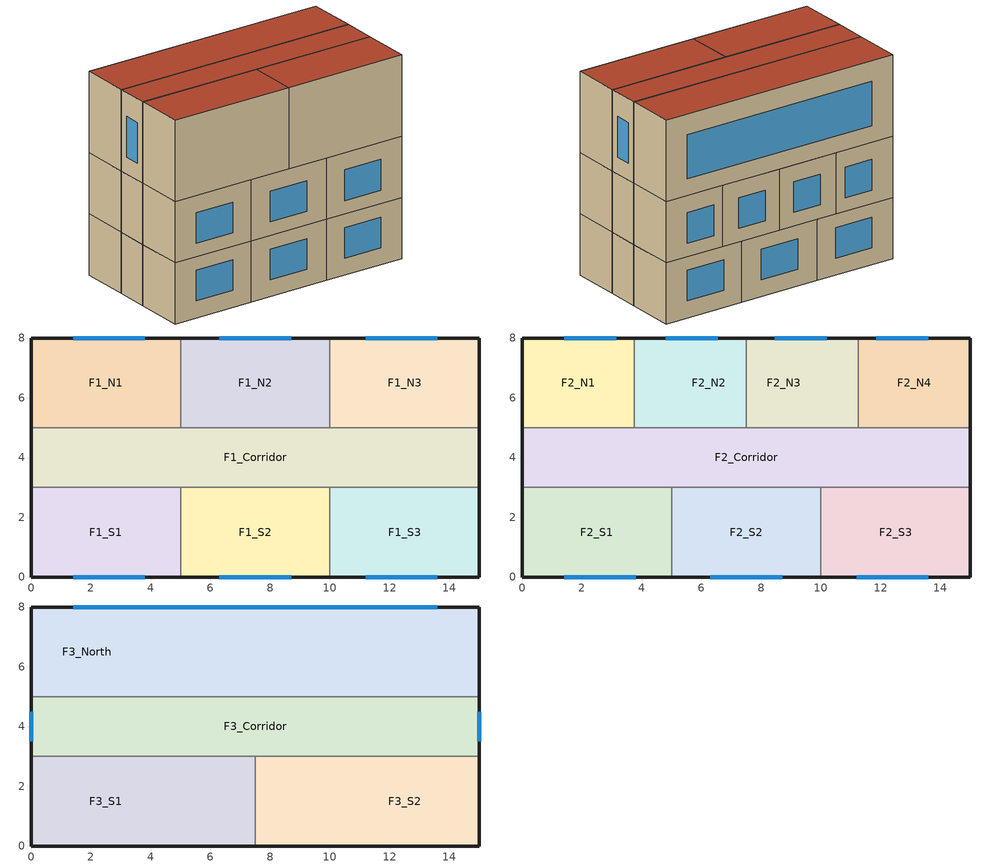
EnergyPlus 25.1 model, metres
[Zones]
F1_S1
 floor ground (Default_GroundFloor): 0,0 0,3 5,3 5,0 z0
 wall outside (Default_Ext_Wall): 0,3 0,0 5,0 z0:3.6
 wall to F1_S2 (Default_Int_Wall): 5,0 5,3 z0:3.6
 wall to F1_Corridor (Default_Int_Wall): 5,3 0,3 z0:3.6
 window (Default_Window): 1.4,0 3.8,0 z1:2.8
F1_S2
 floor ground (Default_GroundFloor): 5,0 5,3 10,3 10,0 z0
 wall outside (Default_Ext_Wall): 5,0 10,0 z0:3.6
 wall to F1_S3 (Default_Int_Wall): 10,0 10,3 z0:3.6
 wall to F1_Corridor (Default_Int_Wall): 10,3 5,3 z0:3.6
 window (Default_Window): 6.3,0 8.7,0 z1:2.8
F1_S3
 floor ground (Default_GroundFloor): 10,0 10,3 15,3 15,0 z0
 wall outside (Default_Ext_Wall): 10,0 15,0 15,3 z0:3.6
 wall to F1_Corridor (Default_Int_Wall): 15,3 10,3 z0:3.6
 window (Default_Window): 11.2,0 13.6,0 z1:2.8
F1_Corridor
 floor ground (Default_GroundFloor): 0,3 0,5 15,5 15,3 z0
 wall outside (Default_Ext_Wall): 15,3 15,5 / 0,5 0,3 z0:3.6
 wall to F1_N1 (Default_Int_Wall): 5,5 0,5 z0:3.6
 wall to F1_N2 (Default_Int_Wall): 10,5 5,5 z0:3.6
 wall to F1_N3 (Default_Int_Wall): 15,5 10,5 z0:3.6
F1_N1
 floor ground (Default_GroundFloor): 0,5 0,8 5,8 5,5 z0
 wall outside (Default_Ext_Wall): 5,8 0,8 0,5 z0:3.6
 wall to F1_N2 (Default_Int_Wall): 5,5 5,8 z0:3.6
 window (Default_Window): 3.8,8 1.4,8 z1:2.8
F1_N2
 floor ground (Default_GroundFloor): 5,5 5,8 10,8 10,5 z0
 wall outside (Default_Ext_Wall): 10,8 5,8 z0:3.6
 wall to F1_N3 (Default_Int_Wall): 10,5 10,8 z0:3.6
 window (Default_Window): 8.7,8 6.3,8 z1:2.8
F1_N3
 floor ground (Default_GroundFloor): 10,5 10,8 15,8 15,5 z0
 wall outside (Default_Ext_Wall): 15,5 15,8 10,8 z0:3.6
 window (Default_Window): 13.6,8 11.2,8 z1:2.8
F2_S1
 floor to F1_S1 (Default_Floor): 0,0 0,3 5,3 5,0 z3.6
 wall outside (Default_Ext_Wall): 0,3 0,0 5,0 z3.6:7.2
 wall to F2_S2 (Default_Int_Wall): 5,0 5,3 z3.6:7.2
 wall to F2_Corridor (Default_Int_Wall): 5,3 0,3 z3.6:7.2
 window (Default_Window): 1.4,0 3.8,0 z4.4:6.2
F2_S2
 floor to F1_S2 (Default_Floor): 5,0 5,3 10,3 10,0 z3.6
 wall outside (Default_Ext_Wall): 5,0 10,0 z3.6:7.2
 wall to F2_S3 (Default_Int_Wall): 10,0 10,3 z3.6:7.2
 wall to F2_Corridor (Default_Int_Wall): 10,3 5,3 z3.6:7.2
 window (Default_Window): 6.3,0 8.7,0 z4.4:6.2
F2_S3
 floor to F1_S3 (Default_Floor): 10,0 10,3 15,3 15,0 z3.6
 wall outside (Default_Ext_Wall): 10,0 15,0 15,3 z3.6:7.2
 wall to F2_Corridor (Default_Int_Wall): 15,3 10,3 z3.6:7.2
 window (Default_Window): 11.2,0 13.6,0 z4.4:6.2
F2_Corridor
 floor to F1_Corridor (Default_Floor): 0,3 0,5 15,5 15,3 z3.6
 wall outside (Default_Ext_Wall): 15,3 15,5 / 0,5 0,3 z3.6:7.2
 wall to F2_N1 (Default_Int_Wall): 3.75,5 0,5 z3.6:7.2
 wall to F2_N2 (Default_Int_Wall): 7.5,5 3.75,5 z3.6:7.2
 wall to F2_N3 (Default_Int_Wall): 11.25,5 7.5,5 z3.6:7.2
 wall to F2_N4 (Default_Int_Wall): 15,5 11.25,5 z3.6:7.2
F2_N1
 floor to F1_N1 (Default_Floor): 0,5 0,8 3.75,8 3.75,5 z3.6
 wall outside (Default_Ext_Wall): 3.75,8 0,8 0,5 z3.6:7.2
 wall to F2_N2 (Default_Int_Wall): 3.75,5 3.75,8 z3.6:7.2
 window (Default_Window): 3.15,8 1.4,8 z4.4:6.2
F2_N2
 floor to F1_N1 (Default_Floor): 3.75,5 3.75,8 5,8 5,5 z3.6
 floor to F1_N2 (Default_Floor): 5,5 5,8 7.5,8 7.5,5 z3.6
 wall outside (Default_Ext_Wall): 7.5,8 3.75,8 z3.6:7.2
 wall to F2_N3 (Default_Int_Wall): 7.5,5 7.5,8 z3.6:7.2
 window (Default_Window): 6.55,8 4.8,8 z4.4:6.2
F2_N3
 floor to F1_N2 (Default_Floor): 7.5,5 7.5,8 10,8 10,5 z3.6
 floor to F1_N3 (Default_Floor): 10,5 10,8 11.25,8 11.25,5 z3.6
 wall outside (Default_Ext_Wall): 11.25,8 7.5,8 z3.6:7.2
 wall to F2_N4 (Default_Int_Wall): 11.25,5 11.25,8 z3.6:7.2
 window (Default_Window): 10.2,8 8.45,8 z4.4:6.2
F2_N4
 floor to F1_N3 (Default_Floor): 11.25,5 11.25,8 15,8 15,5 z3.6
 wall outside (Default_Ext_Wall): 15,5 15,8 11.25,8 z3.6:7.2
 window (Default_Window): 13.6,8 11.85,8 z4.4:6.2
F3_S1
 floor to F2_S1 (Default_Floor): 0,0 0,3 5,3 5,0 z7.2
 floor to F2_S2 (Default_Floor): 5,0 5,3 7.5,3 7.5,0 z7.2
 wall outside (Default_Ext_Wall): 0,3 0,0 7.5,0 z7.2:12
 wall to F3_S2 (Default_Int_Wall): 7.5,0 7.5,3 z7.2:12
 wall to F3_Corridor (Default_Int_Wall): 7.5,3 0,3 z7.2:12
 roof outside (Default_Roof): 0,3 0,0 7.5,0 7.5,3 z12
F3_S2
 floor to F2_S2 (Default_Floor): 7.5,0 7.5,3 10,3 10,0 z7.2
 floor to F2_S3 (Default_Floor): 10,0 10,3 15,3 15,0 z7.2
 wall outside (Default_Ext_Wall): 7.5,0 15,0 15,3 z7.2:12
 wall to F3_Corridor (Default_Int_Wall): 15,3 7.5,3 z7.2:12
 roof outside (Default_Roof): 7.5,3 7.5,0 15,0 15,3 z12
F3_Corridor
 floor to F2_Corridor (Default_Floor): 0,3 0,5 15,5 15,3 z7.2
 wall outside (Default_Ext_Wall): 15,3 15,5 / 0,5 0,3 z7.2:12
 wall to F3_North (Default_Int_Wall): 15,5 0,5 z7.2:12
 window (Default_Window): 15,3.5 15,4.5 / 0,4.5 0,3.5 z8.2:10.6
 roof outside (Default_Roof): 0,5 0,3 15,3 15,5 z12
F3_North
 floor to F2_N1 (Default_Floor): 0,5 0,8 3.75,8 3.75,5 z7.2
 floor to F2_N2 (Default_Floor): 3.75,5 3.75,8 7.5,8 7.5,5 z7.2
 floor to F2_N3 (Default_Floor): 7.5,5 7.5,8 11.25,8 11.25,5 z7.2
 floor to F2_N4 (Default_Floor): 11.25,5 11.25,8 15,8 15,5 z7.2
 wall outside (Default_Ext_Wall): 15,5 15,8 0,8 0,5 z7.2:12
 window (Default_Window): 13.6,8 1.4,8 z8.2:10.8
 roof outside (Default_Roof): 0,8 0,5 15,5 15,8 z12
[BUILDING]
Smalloffice_20: North Axis=0; Terrain=Suburbs; Loads Convergence Tolerance Value=0.04; Temperature Convergence Tolerance Value=0.4; Solar Distribution=FullExterior; Maximum Number of Warmup Days=25; Minimum Number of Warmup Days=1
[SITE:LOCATION]
Shenzhen_CN: Latitude=22.55; Longitude=114.1; Time Zone=8; Elevation=6
[MATERIAL] Thermal Absorptance=0.9; Solar Absorptance=0.7; Visible Absorptance=0.7
Name | Roughness | Thickness | Conductivity | Density | Specific Heat
Mat_Stucco | Smooth | 0.025 | 0.72 | 1856 | 840
Mat_Insulation | MediumRough | 0.0815 | 0.049 | 265 | 836.8
Mat_Gypsum | MediumSmooth | 0.0127 | 0.16 | 784.9 | 830
Mat_Concrete_200 | MediumRough | 0.2 | 1.31 | 2240 | 836.8
Mat_Carpet | Smooth | 0.0254 | 0.06 | 288 | 1380
Mat_RoofMembrane | Rough | 0.01 | 0.16 | 1121 | 1460
Mat_RoofInsulation | MediumRough | 0.1 | 0.049 | 265 | 836.8
[WINDOWMATERIAL:SIMPLEGLAZINGSYSTEM]
Mat_SimpleGlazing: UFactor=2.7; Solar Heat Gain Coefficient=0.4; Visible Transmittance=0.6
[CONSTRUCTION]
Default_Ext_Wall: Mat_Stucco, Mat_Insulation, Mat_Gypsum
Default_Int_Wall: Mat_Gypsum, Mat_Insulation, Mat_Gypsum
Default_GroundFloor: Mat_Concrete_200, Mat_Carpet
Default_Floor: Mat_Carpet, Mat_Concrete_200
Default_Roof: Mat_RoofMembrane, Mat_RoofInsulation, Mat_Concrete_200
Default_Window: Mat_SimpleGlazing
[ZONE] Type=1; Multiplier=1; Ceiling Height=autocalculate; Volume=autocalculate; Floor Area=autocalculate; Zone Inside Convection Algorithm=TARP; Zone Outside Convection Algorithm=DOE-2; Part of Total Floor Area=Yes
F1_S1; F1_S2; F1_S3; F1_Corridor; F1_N1; F1_N2; F1_N3; F2_S1; F2_S2; F2_S3; F2_Corridor; F2_N1; F2_N2; F2_N3; F2_N4; F3_S1; F3_S2; F3_Corridor; F3_North
[PEOPLE] Number of People Schedule=Office_Occupancy_Frac; Number of People Calculation Method=Area/Person; Number of People=0; People per Floor Area=0; Fraction Radiant=0.3; Sensible Heat Fraction=Autocalculate; Activity Level Schedule=Office_Activity_Level; Carbon Dioxide Generation Rate=3.82e-08; Enable ASHRAE 55 Comfort Warnings=No; Mean Radiant Temperature Calculation Type=EnclosureAveraged; Clothing Insulation Calculation Method=ClothingInsulationSchedule; Cold Stress Temperature Threshold=15.56; Heat Stress Temperature Threshold=30
Name | Zone or ZoneList or Space or SpaceList | Floor Area per Person
People_F1_S1 | F1_S1 | 10
People_F1_S2 | F1_S2 | 10
People_F1_S3 | F1_S3 | 10
People_F1_N1 | F1_N1 | 10
People_F1_N2 | F1_N2 | 10
People_F1_N3 | F1_N3 | 10
People_F1_Corridor | F1_Corridor | 30
People_F2_S1 | F2_S1 | 10
People_F2_S2 | F2_S2 | 10
People_F2_S3 | F2_S3 | 10
People_F2_N1 | F2_N1 | 10
People_F2_N2 | F2_N2 | 10
People_F2_N3 | F2_N3 | 10
People_F2_N4 | F2_N4 | 10
People_F2_Corridor | F2_Corridor | 30
People_F3_S1 | F3_S1 | 10
People_F3_S2 | F3_S2 | 10
People_F3_Corridor | F3_Corridor | 30
People_F3_North | F3_North | 10
[LIGHTS] Schedule=Office_Lighting_Frac; Design Level Calculation Method=Watts/Area; Lighting Level=0; Watts per Person=0; Return Air Fraction=0; Fraction Radiant=0.42; Fraction Visible=0.18; Fraction Replaceable=1; EndUse Subcategory=General; Return Air Fraction Calculated from Plenum Temperature=No; Return Air Fraction Function of Plenum Temperature Coefficient 1=0; Return Air Fraction Function of Plenum Temperature Coefficient 2=0
Name | Zone or ZoneList or Space or SpaceList | Watts per Floor Area
Lights_F1_S1 | F1_S1 | 10
Lights_F1_S2 | F1_S2 | 10
Lights_F1_S3 | F1_S3 | 10
Lights_F1_Corridor | F1_Corridor | 5
Lights_F1_N1 | F1_N1 | 10
Lights_F1_N2 | F1_N2 | 10
Lights_F1_N3 | F1_N3 | 10
Lights_F2_S1 | F2_S1 | 10
Lights_F2_S2 | F2_S2 | 10
Lights_F2_S3 | F2_S3 | 10
Lights_F2_Corridor | F2_Corridor | 5
Lights_F2_N1 | F2_N1 | 10
Lights_F2_N2 | F2_N2 | 10
Lights_F2_N3 | F2_N3 | 10
Lights_F2_N4 | F2_N4 | 10
Lights_F3_S1 | F3_S1 | 10
Lights_F3_S2 | F3_S2 | 10
Lights_F3_Corridor | F3_Corridor | 5
Lights_F3_North | F3_North | 10
[HVACTEMPLATE:THERMOSTAT]
Office_Thermostat: Heating Setpoint Schedule=Office_Heating_Setpoint; Cooling Setpoint Schedule=Office_Cooling_Setpoint
[HVACTEMPLATE:ZONE:IDEALLOADSAIRSYSTEM] Template Thermostat=Office_Thermostat; System Availability Schedule=Office_HVAC_OnOff; Maximum Heating Supply Air Temperature=50; Minimum Cooling Supply Air Temperature=13; Maximum Heating Supply Air Humidity Ratio=0.0156; Minimum Cooling Supply Air Humidity Ratio=0.0077; Heating Limit=NoLimit; Cooling Limit=NoLimit; Dehumidification Control Type=ConstantSensibleHeatRatio; Cooling Sensible Heat Ratio=0.7; Dehumidification Setpoint=60; Humidification Control Type=None; Humidification Setpoint=30; Outdoor Air Method=None; Outdoor Air Flow Rate per Person=0.00944; Outdoor Air Flow Rate per Zone Floor Area=0; Outdoor Air Flow Rate per Zone=0; Demand Controlled Ventilation Type=None; Outdoor Air Economizer Type=NoEconomizer; Heat Recovery Type=None; Sensible Heat Recovery Effectiveness=0.7; Latent Heat Recovery Effectiveness=0.65
F1_S1; F1_S2; F1_S3; F1_Corridor; F1_N1; F1_N2; F1_N3; F2_S1; F2_S2; F2_S3; F2_Corridor; F2_N1; F2_N2; F2_N3; F2_N4; F3_S1; F3_S2; F3_Corridor; F3_North
[SCHEDULE:COMPACT]
Office_Occupancy_Frac: Through: 12/31, For: Weekdays, Until: 08:00, 0, Until: 09:00, 0.5, Until: 12:00, 1, Until: 13:00, 0.5, Until: 18:00, 1, Until: 19:00, 0.3, Until: 24:00, 0, For: AllOtherDays, Until: 24:00, 0
Office_Lighting_Frac: Through: 12/31, For: Weekdays, Until: 08:00, 0.05, Until: 18:00, 0.9, Until: 22:00, 0.2, Until: 24:00, 0.05, For: AllOtherDays, Until: 24:00, 0.05
Office_Activity_Level: Through: 12/31, For: AllDays, Until: 24:00, 120
Office_HVAC_OnOff: Through: 12/31, For: Weekdays, Until: 07:00, 0, Until: 19:00, 1, Until: 24:00, 0, For: AllOtherDays, Until: 24:00, 0
Office_Cooling_Setpoint: Through: 12/31, For: Weekdays, Until: 07:00, 30, Until: 19:00, 24, Until: 24:00, 30, For: AllOtherDays, Until: 24:00, 30
Office_Heating_Setpoint: Through: 12/31, For: Weekdays, Until: 07:00, 15, Until: 19:00, 20, Until: 24:00, 15, For: AllOtherDays, Until: 24:00, 15
